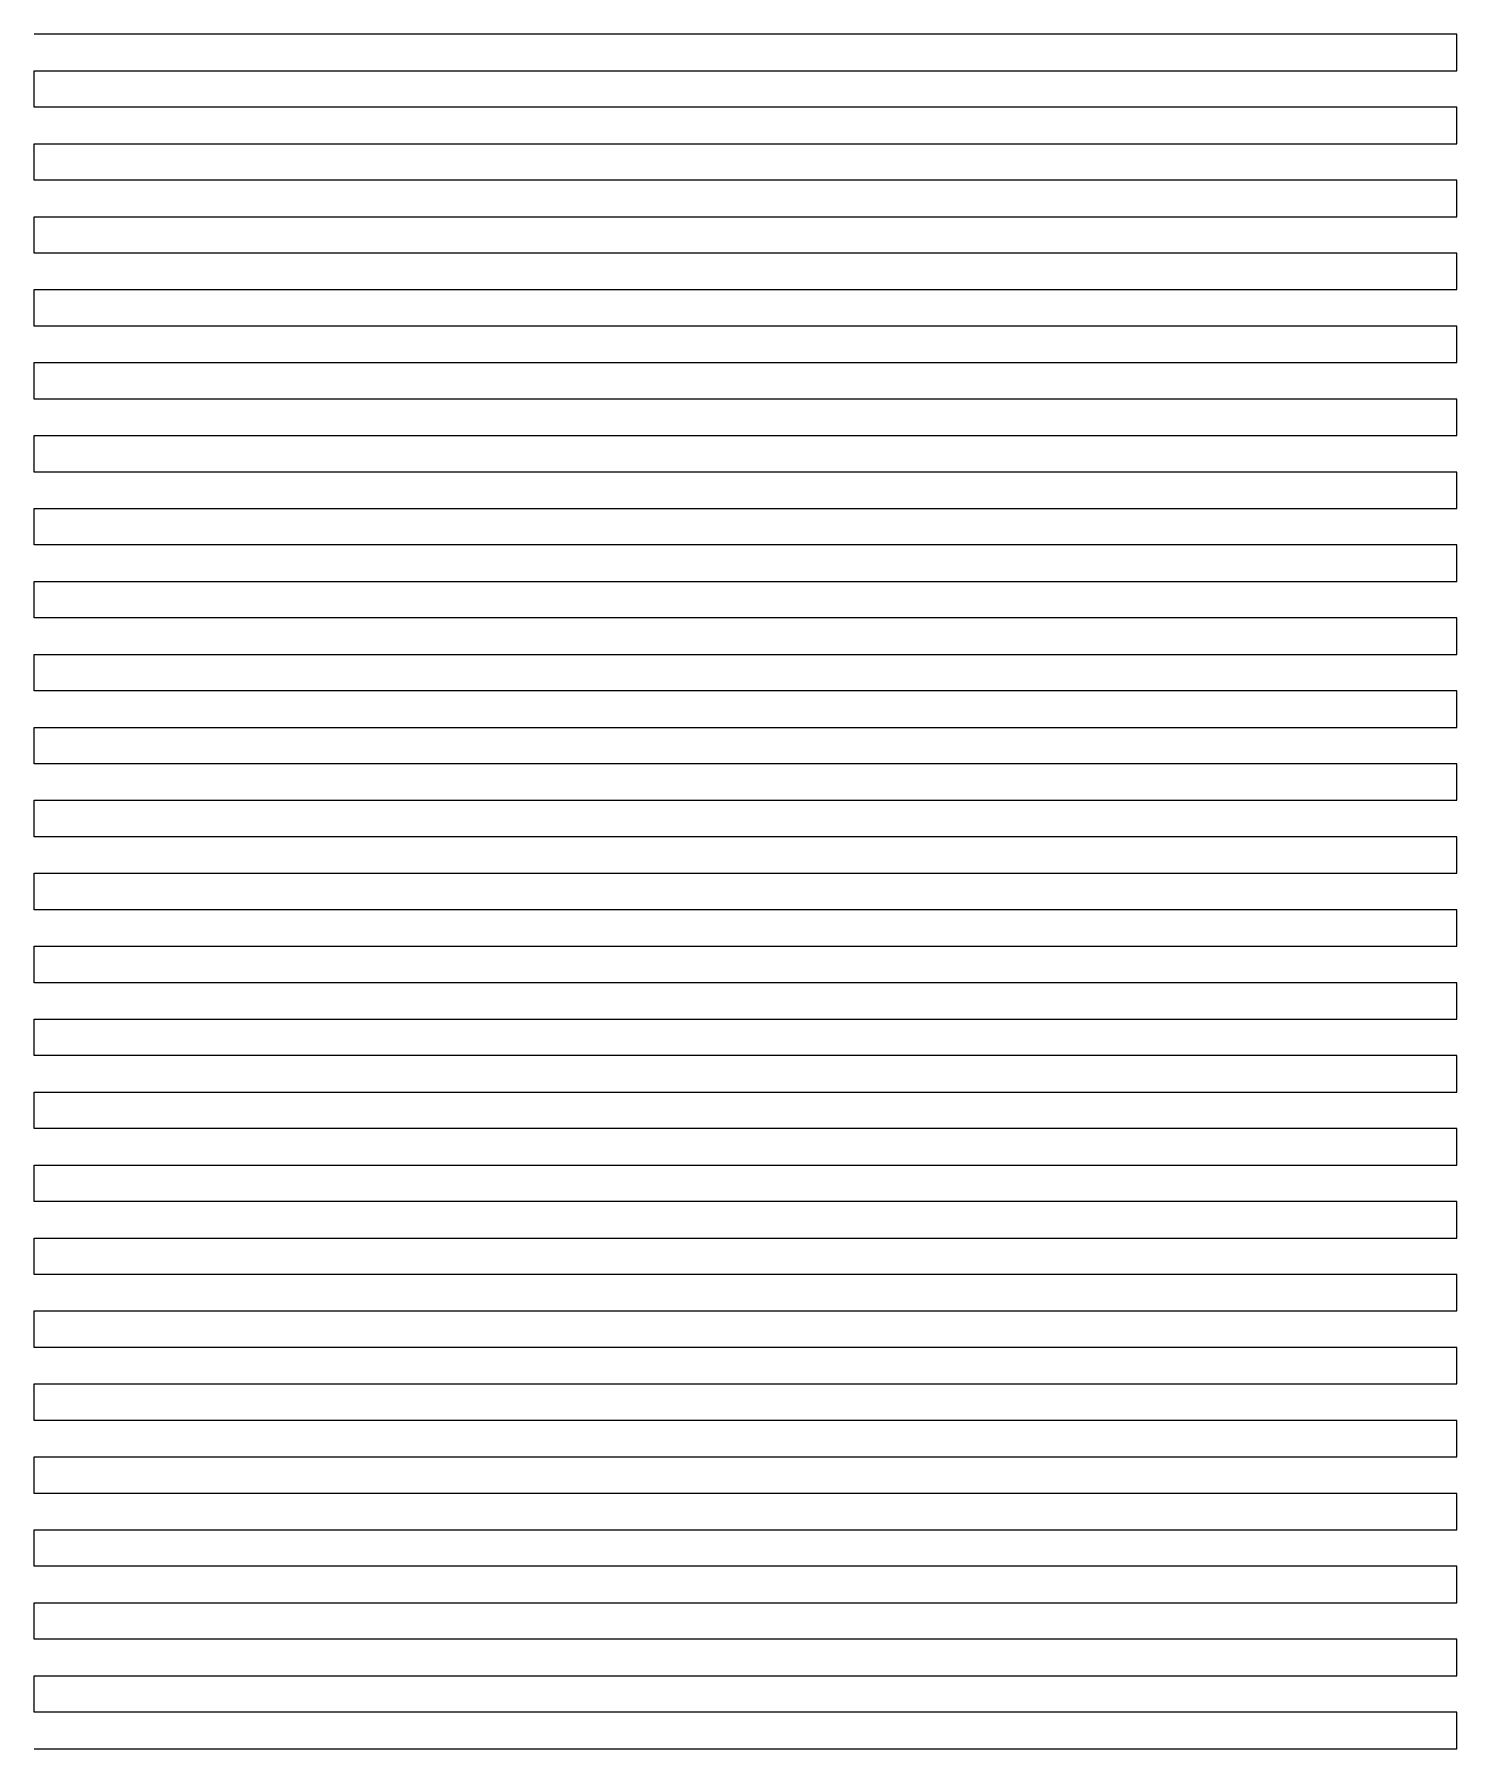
# Model space of a CAD drawing. Header units: millimetres. Extents: x 0 to 156, y 0 to 188.
import ezdxf

# ---------------------------------------------------------------- set-up
doc = ezdxf.new("R2010")
doc.units = ezdxf.units.MM

msp = doc.modelspace()

# ---------------------------------------------------------------- linework, layer by layer
for p, q in [((4, 188), (0, 188)), ((8, 188), (4, 188)), ((12, 188), (8, 188)), ((16, 188), (12, 188)), ((20, 188), (16, 188)), ((24, 188), (20, 188)), ((28, 188), (24, 188)), ((32, 188), (28, 188)), ((36, 188), (32, 188)), ((40, 188), (36, 188)), ((44, 188), (40, 188)), ((48, 188), (44, 188)), ((52, 188), (48, 188)), ((56, 188), (52, 188)), ((60, 188), (56, 188)), ((64, 188), (60, 188)), ((68, 188), (64, 188)), ((72, 188), (68, 188)), ((76, 188), (72, 188)), ((80, 188), (76, 188)), ((84, 188), (80, 188)), ((88, 188), (84, 188)), ((92, 188), (88, 188)), ((96, 188), (92, 188)), ((100, 188), (96, 188)), ((104, 188), (100, 188)), ((108, 188), (104, 188)), ((112, 188), (108, 188)), ((116, 188), (112, 188)), ((120, 188), (116, 188)), ((124, 188), (120, 188)), ((128, 188), (124, 188)), ((132, 188), (128, 188)), ((136, 188), (132, 188)), ((140, 188), (136, 188)), ((144, 188), (140, 188)), ((148, 188), (144, 188)), ((152, 188), (148, 188)), ((156, 188), (152, 188)), ((156, 184), (156, 188)), ((0, 180), (0, 184)), ((0, 184), (4, 184)), ((4, 184), (8, 184)), ((8, 184), (12, 184)), ((12, 184), (16, 184)), ((16, 184), (20, 184)), ((20, 184), (24, 184)), ((24, 184), (28, 184)), ((28, 184), (32, 184)), ((32, 184), (36, 184)), ((36, 184), (40, 184)), ((40, 184), (44, 184)), ((44, 184), (48, 184)), ((48, 184), (52, 184)), ((52, 184), (56, 184)), ((56, 184), (60, 184)), ((60, 184), (64, 184)), ((64, 184), (68, 184)), ((68, 184), (72, 184)), ((72, 184), (76, 184)), ((76, 184), (80, 184)), ((80, 184), (84, 184)), ((84, 184), (88, 184)), ((88, 184), (92, 184)), ((92, 184), (96, 184)), ((96, 184), (100, 184)), ((100, 184), (104, 184)), ((104, 184), (108, 184)), ((108, 184), (112, 184)), ((112, 184), (116, 184)), ((116, 184), (120, 184)), ((120, 184), (124, 184)), ((124, 184), (128, 184)), ((128, 184), (132, 184)), ((132, 184), (136, 184)), ((136, 184), (140, 184)), ((140, 184), (144, 184)), ((144, 184), (148, 184)), ((148, 184), (152, 184)), ((152, 184), (156, 184)), ((4, 180), (0, 180)), ((8, 180), (4, 180)), ((12, 180), (8, 180)), ((16, 180), (12, 180)), ((20, 180), (16, 180)), ((24, 180), (20, 180)), ((28, 180), (24, 180)), ((32, 180), (28, 180)), ((36, 180), (32, 180)), ((40, 180), (36, 180)), ((44, 180), (40, 180)), ((48, 180), (44, 180)), ((52, 180), (48, 180)), ((56, 180), (52, 180)), ((60, 180), (56, 180)), ((64, 180), (60, 180)), ((68, 180), (64, 180)), ((72, 180), (68, 180)), ((76, 180), (72, 180)), ((80, 180), (76, 180)), ((84, 180), (80, 180)), ((88, 180), (84, 180)), ((92, 180), (88, 180)), ((96, 180), (92, 180)), ((100, 180), (96, 180)), ((104, 180), (100, 180)), ((108, 180), (104, 180)), ((112, 180), (108, 180)), ((116, 180), (112, 180)), ((120, 180), (116, 180)), ((124, 180), (120, 180)), ((128, 180), (124, 180)), ((132, 180), (128, 180)), ((136, 180), (132, 180)), ((140, 180), (136, 180)), ((144, 180), (140, 180)), ((148, 180), (144, 180)), ((152, 180), (148, 180)), ((156, 180), (152, 180)), ((156, 176), (156, 180)), ((0, 172), (0, 176)), ((0, 176), (4, 176)), ((4, 176), (8, 176)), ((8, 176), (12, 176)), ((12, 176), (16, 176)), ((16, 176), (20, 176)), ((20, 176), (24, 176)), ((24, 176), (28, 176)), ((28, 176), (32, 176)), ((32, 176), (36, 176)), ((36, 176), (40, 176)), ((40, 176), (44, 176)), ((44, 176), (48, 176)), ((48, 176), (52, 176)), ((52, 176), (56, 176)), ((56, 176), (60, 176)), ((60, 176), (64, 176)), ((64, 176), (68, 176)), ((68, 176), (72, 176)), ((72, 176), (76, 176)), ((76, 176), (80, 176)), ((80, 176), (84, 176)), ((84, 176), (88, 176)), ((88, 176), (92, 176)), ((92, 176), (96, 176)), ((96, 176), (100, 176)), ((100, 176), (104, 176)), ((104, 176), (108, 176)), ((108, 176), (112, 176)), ((112, 176), (116, 176)), ((116, 176), (120, 176)), ((120, 176), (124, 176)), ((124, 176), (128, 176)), ((128, 176), (132, 176)), ((132, 176), (136, 176)), ((136, 176), (140, 176)), ((140, 176), (144, 176)), ((144, 176), (148, 176)), ((148, 176), (152, 176)), ((152, 176), (156, 176)), ((4, 172), (0, 172)), ((8, 172), (4, 172)), ((12, 172), (8, 172)), ((16, 172), (12, 172)), ((20, 172), (16, 172)), ((24, 172), (20, 172)), ((28, 172), (24, 172)), ((32, 172), (28, 172)), ((36, 172), (32, 172)), ((40, 172), (36, 172)), ((44, 172), (40, 172)), ((48, 172), (44, 172)), ((52, 172), (48, 172)), ((56, 172), (52, 172)), ((60, 172), (56, 172)), ((64, 172), (60, 172)), ((68, 172), (64, 172)), ((72, 172), (68, 172)), ((76, 172), (72, 172)), ((80, 172), (76, 172)), ((84, 172), (80, 172)), ((88, 172), (84, 172)), ((92, 172), (88, 172)), ((96, 172), (92, 172)), ((100, 172), (96, 172)), ((104, 172), (100, 172)), ((108, 172), (104, 172)), ((112, 172), (108, 172)), ((116, 172), (112, 172)), ((120, 172), (116, 172)), ((124, 172), (120, 172)), ((128, 172), (124, 172)), ((132, 172), (128, 172)), ((136, 172), (132, 172)), ((140, 172), (136, 172)), ((144, 172), (140, 172)), ((148, 172), (144, 172)), ((152, 172), (148, 172)), ((156, 172), (152, 172)), ((156, 168), (156, 172)), ((0, 164), (0, 168)), ((0, 168), (4, 168)), ((4, 168), (8, 168)), ((8, 168), (12, 168)), ((12, 168), (16, 168)), ((16, 168), (20, 168)), ((20, 168), (24, 168)), ((24, 168), (28, 168)), ((28, 168), (32, 168)), ((32, 168), (36, 168)), ((36, 168), (40, 168)), ((40, 168), (44, 168)), ((44, 168), (48, 168)), ((48, 168), (52, 168)), ((52, 168), (56, 168)), ((56, 168), (60, 168)), ((60, 168), (64, 168)), ((64, 168), (68, 168)), ((68, 168), (72, 168)), ((72, 168), (76, 168)), ((76, 168), (80, 168)), ((80, 168), (84, 168)), ((84, 168), (88, 168)), ((88, 168), (92, 168)), ((92, 168), (96, 168)), ((96, 168), (100, 168)), ((100, 168), (104, 168)), ((104, 168), (108, 168)), ((108, 168), (112, 168)), ((112, 168), (116, 168)), ((116, 168), (120, 168)), ((120, 168), (124, 168)), ((124, 168), (128, 168)), ((128, 168), (132, 168)), ((132, 168), (136, 168)), ((136, 168), (140, 168)), ((140, 168), (144, 168)), ((144, 168), (148, 168)), ((148, 168), (152, 168)), ((152, 168), (156, 168)), ((4, 164), (0, 164)), ((8, 164), (4, 164)), ((12, 164), (8, 164)), ((16, 164), (12, 164)), ((20, 164), (16, 164)), ((24, 164), (20, 164)), ((28, 164), (24, 164)), ((32, 164), (28, 164)), ((36, 164), (32, 164)), ((40, 164), (36, 164)), ((44, 164), (40, 164)), ((48, 164), (44, 164)), ((52, 164), (48, 164)), ((56, 164), (52, 164)), ((60, 164), (56, 164)), ((64, 164), (60, 164)), ((68, 164), (64, 164)), ((72, 164), (68, 164)), ((76, 164), (72, 164)), ((80, 164), (76, 164)), ((84, 164), (80, 164)), ((88, 164), (84, 164)), ((92, 164), (88, 164)), ((96, 164), (92, 164)), ((100, 164), (96, 164)), ((104, 164), (100, 164)), ((108, 164), (104, 164)), ((112, 164), (108, 164)), ((116, 164), (112, 164)), ((120, 164), (116, 164)), ((124, 164), (120, 164)), ((128, 164), (124, 164)), ((132, 164), (128, 164)), ((136, 164), (132, 164)), ((140, 164), (136, 164)), ((144, 164), (140, 164)), ((148, 164), (144, 164)), ((152, 164), (148, 164)), ((156, 164), (152, 164)), ((156, 160), (156, 164)), ((0, 156), (0, 160)), ((0, 160), (4, 160)), ((4, 160), (8, 160)), ((8, 160), (12, 160)), ((12, 160), (16, 160)), ((16, 160), (20, 160)), ((20, 160), (24, 160)), ((24, 160), (28, 160)), ((28, 160), (32, 160)), ((32, 160), (36, 160)), ((36, 160), (40, 160)), ((40, 160), (44, 160)), ((44, 160), (48, 160)), ((48, 160), (52, 160)), ((52, 160), (56, 160)), ((56, 160), (60, 160)), ((60, 160), (64, 160)), ((64, 160), (68, 160)), ((68, 160), (72, 160)), ((72, 160), (76, 160)), ((76, 160), (80, 160)), ((80, 160), (84, 160)), ((84, 160), (88, 160)), ((88, 160), (92, 160)), ((92, 160), (96, 160)), ((96, 160), (100, 160)), ((100, 160), (104, 160)), ((104, 160), (108, 160)), ((108, 160), (112, 160)), ((112, 160), (116, 160)), ((116, 160), (120, 160)), ((120, 160), (124, 160)), ((124, 160), (128, 160)), ((128, 160), (132, 160)), ((132, 160), (136, 160)), ((136, 160), (140, 160)), ((140, 160), (144, 160)), ((144, 160), (148, 160)), ((148, 160), (152, 160)), ((152, 160), (156, 160)), ((4, 156), (0, 156)), ((8, 156), (4, 156)), ((12, 156), (8, 156)), ((16, 156), (12, 156)), ((20, 156), (16, 156)), ((24, 156), (20, 156)), ((28, 156), (24, 156)), ((32, 156), (28, 156)), ((36, 156), (32, 156)), ((40, 156), (36, 156)), ((44, 156), (40, 156)), ((48, 156), (44, 156)), ((52, 156), (48, 156)), ((56, 156), (52, 156)), ((60, 156), (56, 156)), ((64, 156), (60, 156)), ((68, 156), (64, 156)), ((72, 156), (68, 156)), ((76, 156), (72, 156)), ((80, 156), (76, 156)), ((84, 156), (80, 156)), ((88, 156), (84, 156)), ((92, 156), (88, 156)), ((96, 156), (92, 156)), ((100, 156), (96, 156)), ((104, 156), (100, 156)), ((108, 156), (104, 156)), ((112, 156), (108, 156)), ((116, 156), (112, 156)), ((120, 156), (116, 156)), ((124, 156), (120, 156)), ((128, 156), (124, 156)), ((132, 156), (128, 156)), ((136, 156), (132, 156)), ((140, 156), (136, 156)), ((144, 156), (140, 156)), ((148, 156), (144, 156)), ((152, 156), (148, 156)), ((156, 156), (152, 156)), ((156, 152), (156, 156)), ((0, 148), (0, 152)), ((0, 152), (4, 152)), ((4, 152), (8, 152)), ((8, 152), (12, 152)), ((12, 152), (16, 152)), ((16, 152), (20, 152)), ((20, 152), (24, 152)), ((24, 152), (28, 152)), ((28, 152), (32, 152)), ((32, 152), (36, 152)), ((36, 152), (40, 152)), ((40, 152), (44, 152)), ((44, 152), (48, 152)), ((48, 152), (52, 152)), ((52, 152), (56, 152)), ((56, 152), (60, 152)), ((60, 152), (64, 152)), ((64, 152), (68, 152)), ((68, 152), (72, 152)), ((72, 152), (76, 152)), ((76, 152), (80, 152)), ((80, 152), (84, 152)), ((84, 152), (88, 152)), ((88, 152), (92, 152)), ((92, 152), (96, 152)), ((96, 152), (100, 152)), ((100, 152), (104, 152)), ((104, 152), (108, 152)), ((108, 152), (112, 152)), ((112, 152), (116, 152)), ((116, 152), (120, 152)), ((120, 152), (124, 152)), ((124, 152), (128, 152)), ((128, 152), (132, 152)), ((132, 152), (136, 152)), ((136, 152), (140, 152)), ((140, 152), (144, 152)), ((144, 152), (148, 152)), ((148, 152), (152, 152)), ((152, 152), (156, 152)), ((4, 148), (0, 148)), ((8, 148), (4, 148)), ((12, 148), (8, 148)), ((16, 148), (12, 148)), ((20, 148), (16, 148)), ((24, 148), (20, 148)), ((28, 148), (24, 148)), ((32, 148), (28, 148)), ((36, 148), (32, 148)), ((40, 148), (36, 148)), ((44, 148), (40, 148)), ((48, 148), (44, 148)), ((52, 148), (48, 148)), ((56, 148), (52, 148)), ((60, 148), (56, 148)), ((64, 148), (60, 148)), ((68, 148), (64, 148)), ((72, 148), (68, 148)), ((76, 148), (72, 148)), ((80, 148), (76, 148)), ((84, 148), (80, 148)), ((88, 148), (84, 148)), ((92, 148), (88, 148)), ((96, 148), (92, 148)), ((100, 148), (96, 148)), ((104, 148), (100, 148)), ((108, 148), (104, 148)), ((112, 148), (108, 148)), ((116, 148), (112, 148)), ((120, 148), (116, 148)), ((124, 148), (120, 148)), ((128, 148), (124, 148)), ((132, 148), (128, 148)), ((136, 148), (132, 148)), ((140, 148), (136, 148)), ((144, 148), (140, 148)), ((148, 148), (144, 148)), ((152, 148), (148, 148)), ((156, 148), (152, 148)), ((156, 144), (156, 148)), ((0, 140), (0, 144)), ((0, 144), (4, 144)), ((4, 144), (8, 144)), ((8, 144), (12, 144)), ((12, 144), (16, 144)), ((16, 144), (20, 144)), ((20, 144), (24, 144)), ((24, 144), (28, 144)), ((28, 144), (32, 144)), ((32, 144), (36, 144)), ((36, 144), (40, 144)), ((40, 144), (44, 144)), ((44, 144), (48, 144)), ((48, 144), (52, 144)), ((52, 144), (56, 144)), ((56, 144), (60, 144)), ((60, 144), (64, 144)), ((64, 144), (68, 144)), ((68, 144), (72, 144)), ((72, 144), (76, 144)), ((76, 144), (80, 144)), ((80, 144), (84, 144)), ((84, 144), (88, 144)), ((88, 144), (92, 144)), ((92, 144), (96, 144)), ((96, 144), (100, 144)), ((100, 144), (104, 144)), ((104, 144), (108, 144)), ((108, 144), (112, 144)), ((112, 144), (116, 144)), ((116, 144), (120, 144)), ((120, 144), (124, 144)), ((124, 144), (128, 144)), ((128, 144), (132, 144)), ((132, 144), (136, 144)), ((136, 144), (140, 144)), ((140, 144), (144, 144)), ((144, 144), (148, 144)), ((148, 144), (152, 144)), ((152, 144), (156, 144)), ((4, 140), (0, 140)), ((8, 140), (4, 140)), ((12, 140), (8, 140)), ((16, 140), (12, 140)), ((20, 140), (16, 140)), ((24, 140), (20, 140)), ((28, 140), (24, 140)), ((32, 140), (28, 140)), ((36, 140), (32, 140)), ((40, 140), (36, 140)), ((44, 140), (40, 140)), ((48, 140), (44, 140)), ((52, 140), (48, 140)), ((56, 140), (52, 140)), ((60, 140), (56, 140)), ((64, 140), (60, 140)), ((68, 140), (64, 140)), ((72, 140), (68, 140)), ((76, 140), (72, 140)), ((80, 140), (76, 140)), ((84, 140), (80, 140)), ((88, 140), (84, 140)), ((92, 140), (88, 140)), ((96, 140), (92, 140)), ((100, 140), (96, 140)), ((104, 140), (100, 140)), ((108, 140), (104, 140)), ((112, 140), (108, 140)), ((116, 140), (112, 140)), ((120, 140), (116, 140)), ((124, 140), (120, 140)), ((128, 140), (124, 140)), ((132, 140), (128, 140)), ((136, 140), (132, 140)), ((140, 140), (136, 140)), ((144, 140), (140, 140)), ((148, 140), (144, 140)), ((152, 140), (148, 140)), ((156, 140), (152, 140)), ((156, 136), (156, 140)), ((0, 132), (0, 136)), ((0, 136), (4, 136)), ((4, 136), (8, 136)), ((8, 136), (12, 136)), ((12, 136), (16, 136)), ((16, 136), (20, 136)), ((20, 136), (24, 136)), ((24, 136), (28, 136)), ((28, 136), (32, 136)), ((32, 136), (36, 136)), ((36, 136), (40, 136)), ((40, 136), (44, 136)), ((44, 136), (48, 136)), ((48, 136), (52, 136)), ((52, 136), (56, 136)), ((56, 136), (60, 136)), ((60, 136), (64, 136)), ((64, 136), (68, 136)), ((68, 136), (72, 136)), ((72, 136), (76, 136)), ((76, 136), (80, 136)), ((80, 136), (84, 136)), ((84, 136), (88, 136)), ((88, 136), (92, 136)), ((92, 136), (96, 136)), ((96, 136), (100, 136)), ((100, 136), (104, 136)), ((104, 136), (108, 136)), ((108, 136), (112, 136)), ((112, 136), (116, 136)), ((116, 136), (120, 136)), ((120, 136), (124, 136)), ((124, 136), (128, 136)), ((128, 136), (132, 136)), ((132, 136), (136, 136)), ((136, 136), (140, 136)), ((140, 136), (144, 136)), ((144, 136), (148, 136)), ((148, 136), (152, 136)), ((152, 136), (156, 136)), ((4, 132), (0, 132)), ((8, 132), (4, 132)), ((12, 132), (8, 132)), ((16, 132), (12, 132)), ((20, 132), (16, 132)), ((24, 132), (20, 132)), ((28, 132), (24, 132)), ((32, 132), (28, 132)), ((36, 132), (32, 132)), ((40, 132), (36, 132)), ((44, 132), (40, 132)), ((48, 132), (44, 132)), ((52, 132), (48, 132)), ((56, 132), (52, 132)), ((60, 132), (56, 132)), ((64, 132), (60, 132)), ((68, 132), (64, 132)), ((72, 132), (68, 132)), ((76, 132), (72, 132)), ((80, 132), (76, 132)), ((84, 132), (80, 132)), ((88, 132), (84, 132)), ((92, 132), (88, 132)), ((96, 132), (92, 132)), ((100, 132), (96, 132)), ((104, 132), (100, 132)), ((108, 132), (104, 132)), ((112, 132), (108, 132)), ((116, 132), (112, 132)), ((120, 132), (116, 132)), ((124, 132), (120, 132)), ((128, 132), (124, 132)), ((132, 132), (128, 132)), ((136, 132), (132, 132)), ((140, 132), (136, 132)), ((144, 132), (140, 132)), ((148, 132), (144, 132)), ((152, 132), (148, 132)), ((156, 132), (152, 132)), ((156, 128), (156, 132)), ((0, 124), (0, 128)), ((0, 128), (4, 128)), ((4, 128), (8, 128)), ((8, 128), (12, 128)), ((12, 128), (16, 128)), ((16, 128), (20, 128)), ((20, 128), (24, 128)), ((24, 128), (28, 128)), ((28, 128), (32, 128)), ((32, 128), (36, 128)), ((36, 128), (40, 128)), ((40, 128), (44, 128)), ((44, 128), (48, 128)), ((48, 128), (52, 128)), ((52, 128), (56, 128)), ((56, 128), (60, 128)), ((60, 128), (64, 128)), ((64, 128), (68, 128)), ((68, 128), (72, 128)), ((72, 128), (76, 128)), ((76, 128), (80, 128)), ((80, 128), (84, 128)), ((84, 128), (88, 128)), ((88, 128), (92, 128)), ((92, 128), (96, 128)), ((96, 128), (100, 128)), ((100, 128), (104, 128)), ((104, 128), (108, 128)), ((108, 128), (112, 128)), ((112, 128), (116, 128)), ((116, 128), (120, 128)), ((120, 128), (124, 128)), ((124, 128), (128, 128)), ((128, 128), (132, 128)), ((132, 128), (136, 128)), ((136, 128), (140, 128)), ((140, 128), (144, 128)), ((144, 128), (148, 128)), ((148, 128), (152, 128)), ((152, 128), (156, 128)), ((4, 124), (0, 124)), ((8, 124), (4, 124)), ((12, 124), (8, 124)), ((16, 124), (12, 124)), ((20, 124), (16, 124)), ((24, 124), (20, 124)), ((28, 124), (24, 124)), ((32, 124), (28, 124)), ((36, 124), (32, 124)), ((40, 124), (36, 124)), ((44, 124), (40, 124)), ((48, 124), (44, 124)), ((52, 124), (48, 124)), ((56, 124), (52, 124)), ((60, 124), (56, 124)), ((64, 124), (60, 124)), ((68, 124), (64, 124)), ((72, 124), (68, 124)), ((76, 124), (72, 124)), ((80, 124), (76, 124)), ((84, 124), (80, 124)), ((88, 124), (84, 124)), ((92, 124), (88, 124)), ((96, 124), (92, 124)), ((100, 124), (96, 124)), ((104, 124), (100, 124)), ((108, 124), (104, 124)), ((112, 124), (108, 124)), ((116, 124), (112, 124)), ((120, 124), (116, 124)), ((124, 124), (120, 124)), ((128, 124), (124, 124)), ((132, 124), (128, 124)), ((136, 124), (132, 124)), ((140, 124), (136, 124)), ((144, 124), (140, 124)), ((148, 124), (144, 124)), ((152, 124), (148, 124)), ((156, 124), (152, 124)), ((156, 120), (156, 124)), ((0, 116), (0, 120)), ((0, 120), (4, 120)), ((4, 120), (8, 120)), ((8, 120), (12, 120)), ((12, 120), (16, 120)), ((16, 120), (20, 120)), ((20, 120), (24, 120)), ((24, 120), (28, 120)), ((28, 120), (32, 120)), ((32, 120), (36, 120)), ((36, 120), (40, 120)), ((40, 120), (44, 120)), ((44, 120), (48, 120)), ((48, 120), (52, 120)), ((52, 120), (56, 120)), ((56, 120), (60, 120)), ((60, 120), (64, 120)), ((64, 120), (68, 120)), ((68, 120), (72, 120)), ((72, 120), (76, 120)), ((76, 120), (80, 120)), ((80, 120), (84, 120)), ((84, 120), (88, 120)), ((88, 120), (92, 120)), ((92, 120), (96, 120)), ((96, 120), (100, 120)), ((100, 120), (104, 120)), ((104, 120), (108, 120)), ((108, 120), (112, 120)), ((112, 120), (116, 120)), ((116, 120), (120, 120)), ((120, 120), (124, 120)), ((124, 120), (128, 120)), ((128, 120), (132, 120)), ((132, 120), (136, 120)), ((136, 120), (140, 120)), ((140, 120), (144, 120)), ((144, 120), (148, 120)), ((148, 120), (152, 120)), ((152, 120), (156, 120)), ((4, 116), (0, 116)), ((8, 116), (4, 116)), ((12, 116), (8, 116)), ((16, 116), (12, 116)), ((20, 116), (16, 116)), ((24, 116), (20, 116)), ((28, 116), (24, 116)), ((32, 116), (28, 116)), ((36, 116), (32, 116)), ((40, 116), (36, 116)), ((44, 116), (40, 116)), ((48, 116), (44, 116)), ((52, 116), (48, 116)), ((56, 116), (52, 116)), ((60, 116), (56, 116)), ((64, 116), (60, 116)), ((68, 116), (64, 116)), ((72, 116), (68, 116)), ((76, 116), (72, 116)), ((80, 116), (76, 116)), ((84, 116), (80, 116)), ((88, 116), (84, 116)), ((92, 116), (88, 116)), ((96, 116), (92, 116)), ((100, 116), (96, 116)), ((104, 116), (100, 116)), ((108, 116), (104, 116)), ((112, 116), (108, 116)), ((116, 116), (112, 116)), ((120, 116), (116, 116)), ((124, 116), (120, 116)), ((128, 116), (124, 116)), ((132, 116), (128, 116)), ((136, 116), (132, 116)), ((140, 116), (136, 116)), ((144, 116), (140, 116)), ((148, 116), (144, 116)), ((152, 116), (148, 116)), ((156, 116), (152, 116)), ((156, 112), (156, 116)), ((0, 108), (0, 112)), ((0, 112), (4, 112)), ((4, 112), (8, 112)), ((8, 112), (12, 112)), ((12, 112), (16, 112)), ((16, 112), (20, 112)), ((20, 112), (24, 112)), ((24, 112), (28, 112)), ((28, 112), (32, 112)), ((32, 112), (36, 112)), ((36, 112), (40, 112)), ((40, 112), (44, 112)), ((44, 112), (48, 112)), ((48, 112), (52, 112)), ((52, 112), (56, 112)), ((56, 112), (60, 112)), ((60, 112), (64, 112)), ((64, 112), (68, 112)), ((68, 112), (72, 112)), ((72, 112), (76, 112)), ((76, 112), (80, 112)), ((80, 112), (84, 112)), ((84, 112), (88, 112)), ((88, 112), (92, 112)), ((92, 112), (96, 112)), ((96, 112), (100, 112)), ((100, 112), (104, 112)), ((104, 112), (108, 112)), ((108, 112), (112, 112)), ((112, 112), (116, 112)), ((116, 112), (120, 112)), ((120, 112), (124, 112)), ((124, 112), (128, 112)), ((128, 112), (132, 112)), ((132, 112), (136, 112)), ((136, 112), (140, 112)), ((140, 112), (144, 112)), ((144, 112), (148, 112)), ((148, 112), (152, 112)), ((152, 112), (156, 112)), ((4, 108), (0, 108)), ((8, 108), (4, 108)), ((12, 108), (8, 108)), ((16, 108), (12, 108)), ((20, 108), (16, 108)), ((24, 108), (20, 108)), ((28, 108), (24, 108)), ((32, 108), (28, 108)), ((36, 108), (32, 108)), ((40, 108), (36, 108)), ((44, 108), (40, 108)), ((48, 108), (44, 108)), ((52, 108), (48, 108)), ((56, 108), (52, 108)), ((60, 108), (56, 108)), ((64, 108), (60, 108)), ((68, 108), (64, 108)), ((72, 108), (68, 108)), ((76, 108), (72, 108)), ((80, 108), (76, 108)), ((84, 108), (80, 108)), ((88, 108), (84, 108)), ((92, 108), (88, 108)), ((96, 108), (92, 108)), ((100, 108), (96, 108)), ((104, 108), (100, 108)), ((108, 108), (104, 108)), ((112, 108), (108, 108)), ((116, 108), (112, 108)), ((120, 108), (116, 108)), ((124, 108), (120, 108)), ((128, 108), (124, 108)), ((132, 108), (128, 108)), ((136, 108), (132, 108)), ((140, 108), (136, 108)), ((144, 108), (140, 108)), ((148, 108), (144, 108)), ((152, 108), (148, 108)), ((156, 108), (152, 108)), ((156, 104), (156, 108)), ((0, 100), (0, 104)), ((0, 104), (4, 104)), ((4, 104), (8, 104)), ((8, 104), (12, 104)), ((12, 104), (16, 104)), ((16, 104), (20, 104)), ((20, 104), (24, 104)), ((24, 104), (28, 104)), ((28, 104), (32, 104)), ((32, 104), (36, 104)), ((36, 104), (40, 104)), ((40, 104), (44, 104)), ((44, 104), (48, 104)), ((48, 104), (52, 104)), ((52, 104), (56, 104)), ((56, 104), (60, 104)), ((60, 104), (64, 104)), ((64, 104), (68, 104)), ((68, 104), (72, 104)), ((72, 104), (76, 104)), ((76, 104), (80, 104)), ((80, 104), (84, 104)), ((84, 104), (88, 104)), ((88, 104), (92, 104)), ((92, 104), (96, 104)), ((96, 104), (100, 104)), ((100, 104), (104, 104)), ((104, 104), (108, 104)), ((108, 104), (112, 104)), ((112, 104), (116, 104)), ((116, 104), (120, 104)), ((120, 104), (124, 104)), ((124, 104), (128, 104)), ((128, 104), (132, 104)), ((132, 104), (136, 104)), ((136, 104), (140, 104)), ((140, 104), (144, 104)), ((144, 104), (148, 104)), ((148, 104), (152, 104)), ((152, 104), (156, 104)), ((4, 100), (0, 100)), ((8, 100), (4, 100)), ((12, 100), (8, 100)), ((16, 100), (12, 100)), ((20, 100), (16, 100)), ((24, 100), (20, 100)), ((28, 100), (24, 100)), ((32, 100), (28, 100)), ((36, 100), (32, 100)), ((40, 100), (36, 100)), ((44, 100), (40, 100)), ((48, 100), (44, 100)), ((52, 100), (48, 100)), ((56, 100), (52, 100)), ((60, 100), (56, 100)), ((64, 100), (60, 100)), ((68, 100), (64, 100)), ((72, 100), (68, 100)), ((76, 100), (72, 100)), ((80, 100), (76, 100)), ((84, 100), (80, 100)), ((88, 100), (84, 100)), ((92, 100), (88, 100)), ((96, 100), (92, 100)), ((100, 100), (96, 100)), ((104, 100), (100, 100)), ((108, 100), (104, 100)), ((112, 100), (108, 100)), ((116, 100), (112, 100)), ((120, 100), (116, 100)), ((124, 100), (120, 100)), ((128, 100), (124, 100)), ((132, 100), (128, 100)), ((136, 100), (132, 100)), ((140, 100), (136, 100)), ((144, 100), (140, 100)), ((148, 100), (144, 100)), ((152, 100), (148, 100)), ((156, 100), (152, 100)), ((156, 96), (156, 100)), ((0, 92), (0, 96)), ((0, 96), (4, 96)), ((4, 96), (8, 96)), ((8, 96), (12, 96)), ((12, 96), (16, 96)), ((16, 96), (20, 96)), ((20, 96), (24, 96)), ((24, 96), (28, 96)), ((28, 96), (32, 96)), ((32, 96), (36, 96)), ((36, 96), (40, 96)), ((40, 96), (44, 96)), ((44, 96), (48, 96)), ((48, 96), (52, 96)), ((52, 96), (56, 96)), ((56, 96), (60, 96)), ((60, 96), (64, 96)), ((64, 96), (68, 96)), ((68, 96), (72, 96)), ((72, 96), (76, 96)), ((76, 96), (80, 96)), ((80, 96), (84, 96)), ((84, 96), (88, 96)), ((88, 96), (92, 96)), ((92, 96), (96, 96)), ((96, 96), (100, 96)), ((100, 96), (104, 96)), ((104, 96), (108, 96)), ((108, 96), (112, 96)), ((112, 96), (116, 96)), ((116, 96), (120, 96)), ((120, 96), (124, 96)), ((124, 96), (128, 96)), ((128, 96), (132, 96)), ((132, 96), (136, 96)), ((136, 96), (140, 96)), ((140, 96), (144, 96)), ((144, 96), (148, 96)), ((148, 96), (152, 96)), ((152, 96), (156, 96)), ((4, 92), (0, 92)), ((8, 92), (4, 92)), ((12, 92), (8, 92)), ((16, 92), (12, 92)), ((20, 92), (16, 92)), ((24, 92), (20, 92)), ((28, 92), (24, 92)), ((32, 92), (28, 92)), ((36, 92), (32, 92)), ((40, 92), (36, 92)), ((44, 92), (40, 92)), ((48, 92), (44, 92)), ((52, 92), (48, 92)), ((56, 92), (52, 92)), ((60, 92), (56, 92)), ((64, 92), (60, 92)), ((68, 92), (64, 92)), ((72, 92), (68, 92)), ((76, 92), (72, 92)), ((80, 92), (76, 92)), ((84, 92), (80, 92)), ((88, 92), (84, 92)), ((92, 92), (88, 92)), ((96, 92), (92, 92)), ((100, 92), (96, 92)), ((104, 92), (100, 92)), ((108, 92), (104, 92)), ((112, 92), (108, 92)), ((116, 92), (112, 92)), ((120, 92), (116, 92)), ((124, 92), (120, 92)), ((128, 92), (124, 92)), ((132, 92), (128, 92)), ((136, 92), (132, 92)), ((140, 92), (136, 92)), ((144, 92), (140, 92)), ((148, 92), (144, 92)), ((152, 92), (148, 92)), ((156, 92), (152, 92)), ((156, 88), (156, 92)), ((0, 84), (0, 88)), ((0, 88), (4, 88)), ((4, 88), (8, 88)), ((8, 88), (12, 88)), ((12, 88), (16, 88)), ((16, 88), (20, 88)), ((20, 88), (24, 88)), ((24, 88), (28, 88)), ((28, 88), (32, 88)), ((32, 88), (36, 88)), ((36, 88), (40, 88)), ((40, 88), (44, 88)), ((44, 88), (48, 88)), ((48, 88), (52, 88)), ((52, 88), (56, 88)), ((56, 88), (60, 88)), ((60, 88), (64, 88)), ((64, 88), (68, 88)), ((68, 88), (72, 88)), ((72, 88), (76, 88)), ((76, 88), (80, 88)), ((80, 88), (84, 88)), ((84, 88), (88, 88)), ((88, 88), (92, 88)), ((92, 88), (96, 88)), ((96, 88), (100, 88)), ((100, 88), (104, 88)), ((104, 88), (108, 88)), ((108, 88), (112, 88)), ((112, 88), (116, 88)), ((116, 88), (120, 88)), ((120, 88), (124, 88)), ((124, 88), (128, 88)), ((128, 88), (132, 88)), ((132, 88), (136, 88)), ((136, 88), (140, 88)), ((140, 88), (144, 88)), ((144, 88), (148, 88)), ((148, 88), (152, 88)), ((152, 88), (156, 88)), ((4, 84), (0, 84)), ((8, 84), (4, 84)), ((12, 84), (8, 84)), ((16, 84), (12, 84)), ((20, 84), (16, 84)), ((24, 84), (20, 84)), ((28, 84), (24, 84)), ((32, 84), (28, 84)), ((36, 84), (32, 84)), ((40, 84), (36, 84)), ((44, 84), (40, 84)), ((48, 84), (44, 84)), ((52, 84), (48, 84)), ((56, 84), (52, 84)), ((60, 84), (56, 84)), ((64, 84), (60, 84)), ((68, 84), (64, 84)), ((72, 84), (68, 84)), ((76, 84), (72, 84)), ((80, 84), (76, 84)), ((84, 84), (80, 84)), ((88, 84), (84, 84)), ((92, 84), (88, 84)), ((96, 84), (92, 84)), ((100, 84), (96, 84)), ((104, 84), (100, 84)), ((108, 84), (104, 84)), ((112, 84), (108, 84)), ((116, 84), (112, 84)), ((120, 84), (116, 84)), ((124, 84), (120, 84)), ((128, 84), (124, 84)), ((132, 84), (128, 84)), ((136, 84), (132, 84)), ((140, 84), (136, 84)), ((144, 84), (140, 84)), ((148, 84), (144, 84)), ((152, 84), (148, 84)), ((156, 84), (152, 84)), ((156, 80), (156, 84)), ((0, 76), (0, 80)), ((0, 80), (4, 80)), ((4, 80), (8, 80)), ((8, 80), (12, 80)), ((12, 80), (16, 80)), ((16, 80), (20, 80)), ((20, 80), (24, 80)), ((24, 80), (28, 80)), ((28, 80), (32, 80)), ((32, 80), (36, 80)), ((36, 80), (40, 80)), ((40, 80), (44, 80)), ((44, 80), (48, 80)), ((48, 80), (52, 80)), ((52, 80), (56, 80)), ((56, 80), (60, 80)), ((60, 80), (64, 80)), ((64, 80), (68, 80)), ((68, 80), (72, 80)), ((72, 80), (76, 80)), ((76, 80), (80, 80)), ((80, 80), (84, 80)), ((84, 80), (88, 80)), ((88, 80), (92, 80)), ((92, 80), (96, 80)), ((96, 80), (100, 80)), ((100, 80), (104, 80)), ((104, 80), (108, 80)), ((108, 80), (112, 80)), ((112, 80), (116, 80)), ((116, 80), (120, 80)), ((120, 80), (124, 80)), ((124, 80), (128, 80)), ((128, 80), (132, 80)), ((132, 80), (136, 80)), ((136, 80), (140, 80)), ((140, 80), (144, 80)), ((144, 80), (148, 80)), ((148, 80), (152, 80)), ((152, 80), (156, 80)), ((4, 76), (0, 76)), ((8, 76), (4, 76)), ((12, 76), (8, 76)), ((16, 76), (12, 76)), ((20, 76), (16, 76)), ((24, 76), (20, 76)), ((28, 76), (24, 76)), ((32, 76), (28, 76)), ((36, 76), (32, 76)), ((40, 76), (36, 76)), ((44, 76), (40, 76)), ((48, 76), (44, 76)), ((52, 76), (48, 76)), ((56, 76), (52, 76)), ((60, 76), (56, 76)), ((64, 76), (60, 76)), ((68, 76), (64, 76)), ((72, 76), (68, 76)), ((76, 76), (72, 76)), ((80, 76), (76, 76)), ((84, 76), (80, 76)), ((88, 76), (84, 76)), ((92, 76), (88, 76)), ((96, 76), (92, 76)), ((100, 76), (96, 76)), ((104, 76), (100, 76)), ((108, 76), (104, 76)), ((112, 76), (108, 76)), ((116, 76), (112, 76)), ((120, 76), (116, 76)), ((124, 76), (120, 76)), ((128, 76), (124, 76)), ((132, 76), (128, 76)), ((136, 76), (132, 76)), ((140, 76), (136, 76)), ((144, 76), (140, 76)), ((148, 76), (144, 76)), ((152, 76), (148, 76)), ((156, 76), (152, 76)), ((156, 72), (156, 76)), ((0, 68), (0, 72)), ((0, 72), (4, 72)), ((4, 72), (8, 72)), ((8, 72), (12, 72)), ((12, 72), (16, 72)), ((16, 72), (20, 72)), ((20, 72), (24, 72)), ((24, 72), (28, 72)), ((28, 72), (32, 72)), ((32, 72), (36, 72)), ((36, 72), (40, 72)), ((40, 72), (44, 72)), ((44, 72), (48, 72)), ((48, 72), (52, 72)), ((52, 72), (56, 72)), ((56, 72), (60, 72)), ((60, 72), (64, 72)), ((64, 72), (68, 72)), ((68, 72), (72, 72)), ((72, 72), (76, 72)), ((76, 72), (80, 72)), ((80, 72), (84, 72)), ((84, 72), (88, 72)), ((88, 72), (92, 72)), ((92, 72), (96, 72)), ((96, 72), (100, 72)), ((100, 72), (104, 72)), ((104, 72), (108, 72)), ((108, 72), (112, 72)), ((112, 72), (116, 72)), ((116, 72), (120, 72)), ((120, 72), (124, 72)), ((124, 72), (128, 72)), ((128, 72), (132, 72)), ((132, 72), (136, 72)), ((136, 72), (140, 72)), ((140, 72), (144, 72)), ((144, 72), (148, 72)), ((148, 72), (152, 72)), ((152, 72), (156, 72)), ((4, 68), (0, 68)), ((8, 68), (4, 68)), ((12, 68), (8, 68)), ((16, 68), (12, 68)), ((20, 68), (16, 68)), ((24, 68), (20, 68)), ((28, 68), (24, 68)), ((32, 68), (28, 68)), ((36, 68), (32, 68)), ((40, 68), (36, 68)), ((44, 68), (40, 68)), ((48, 68), (44, 68)), ((52, 68), (48, 68)), ((56, 68), (52, 68)), ((60, 68), (56, 68)), ((64, 68), (60, 68)), ((68, 68), (64, 68)), ((72, 68), (68, 68)), ((76, 68), (72, 68)), ((80, 68), (76, 68)), ((84, 68), (80, 68)), ((88, 68), (84, 68)), ((92, 68), (88, 68)), ((96, 68), (92, 68)), ((100, 68), (96, 68)), ((104, 68), (100, 68)), ((108, 68), (104, 68)), ((112, 68), (108, 68)), ((116, 68), (112, 68)), ((120, 68), (116, 68)), ((124, 68), (120, 68)), ((128, 68), (124, 68)), ((132, 68), (128, 68)), ((136, 68), (132, 68)), ((140, 68), (136, 68)), ((144, 68), (140, 68)), ((148, 68), (144, 68)), ((152, 68), (148, 68)), ((156, 68), (152, 68)), ((156, 64), (156, 68)), ((0, 60), (0, 64)), ((0, 64), (4, 64)), ((4, 64), (8, 64)), ((8, 64), (12, 64)), ((12, 64), (16, 64)), ((16, 64), (20, 64)), ((20, 64), (24, 64)), ((24, 64), (28, 64)), ((28, 64), (32, 64)), ((32, 64), (36, 64)), ((36, 64), (40, 64)), ((40, 64), (44, 64)), ((44, 64), (48, 64)), ((48, 64), (52, 64)), ((52, 64), (56, 64)), ((56, 64), (60, 64)), ((60, 64), (64, 64)), ((64, 64), (68, 64)), ((68, 64), (72, 64)), ((72, 64), (76, 64)), ((76, 64), (80, 64)), ((80, 64), (84, 64)), ((84, 64), (88, 64)), ((88, 64), (92, 64)), ((92, 64), (96, 64)), ((96, 64), (100, 64)), ((100, 64), (104, 64)), ((104, 64), (108, 64)), ((108, 64), (112, 64)), ((112, 64), (116, 64)), ((116, 64), (120, 64)), ((120, 64), (124, 64)), ((124, 64), (128, 64)), ((128, 64), (132, 64)), ((132, 64), (136, 64)), ((136, 64), (140, 64)), ((140, 64), (144, 64)), ((144, 64), (148, 64)), ((148, 64), (152, 64)), ((152, 64), (156, 64)), ((4, 60), (0, 60)), ((8, 60), (4, 60)), ((12, 60), (8, 60)), ((16, 60), (12, 60)), ((20, 60), (16, 60)), ((24, 60), (20, 60)), ((28, 60), (24, 60)), ((32, 60), (28, 60)), ((36, 60), (32, 60)), ((40, 60), (36, 60)), ((44, 60), (40, 60)), ((48, 60), (44, 60)), ((52, 60), (48, 60)), ((56, 60), (52, 60)), ((60, 60), (56, 60)), ((64, 60), (60, 60)), ((68, 60), (64, 60)), ((72, 60), (68, 60)), ((76, 60), (72, 60)), ((80, 60), (76, 60)), ((84, 60), (80, 60)), ((88, 60), (84, 60)), ((92, 60), (88, 60)), ((96, 60), (92, 60)), ((100, 60), (96, 60)), ((104, 60), (100, 60)), ((108, 60), (104, 60)), ((112, 60), (108, 60)), ((116, 60), (112, 60)), ((120, 60), (116, 60)), ((124, 60), (120, 60)), ((128, 60), (124, 60)), ((132, 60), (128, 60)), ((136, 60), (132, 60)), ((140, 60), (136, 60)), ((144, 60), (140, 60)), ((148, 60), (144, 60)), ((152, 60), (148, 60)), ((156, 60), (152, 60)), ((156, 56), (156, 60)), ((0, 52), (0, 56)), ((0, 56), (4, 56)), ((4, 56), (8, 56)), ((8, 56), (12, 56)), ((12, 56), (16, 56)), ((16, 56), (20, 56)), ((20, 56), (24, 56)), ((24, 56), (28, 56)), ((28, 56), (32, 56)), ((32, 56), (36, 56)), ((36, 56), (40, 56)), ((40, 56), (44, 56)), ((44, 56), (48, 56)), ((48, 56), (52, 56)), ((52, 56), (56, 56)), ((56, 56), (60, 56)), ((60, 56), (64, 56)), ((64, 56), (68, 56)), ((68, 56), (72, 56)), ((72, 56), (76, 56)), ((76, 56), (80, 56)), ((80, 56), (84, 56)), ((84, 56), (88, 56)), ((88, 56), (92, 56)), ((92, 56), (96, 56)), ((96, 56), (100, 56)), ((100, 56), (104, 56)), ((104, 56), (108, 56)), ((108, 56), (112, 56)), ((112, 56), (116, 56)), ((116, 56), (120, 56)), ((120, 56), (124, 56)), ((124, 56), (128, 56)), ((128, 56), (132, 56)), ((132, 56), (136, 56)), ((136, 56), (140, 56)), ((140, 56), (144, 56)), ((144, 56), (148, 56)), ((148, 56), (152, 56)), ((152, 56), (156, 56)), ((4, 52), (0, 52)), ((8, 52), (4, 52)), ((12, 52), (8, 52)), ((16, 52), (12, 52)), ((20, 52), (16, 52)), ((24, 52), (20, 52)), ((28, 52), (24, 52)), ((32, 52), (28, 52)), ((36, 52), (32, 52)), ((40, 52), (36, 52)), ((44, 52), (40, 52)), ((48, 52), (44, 52)), ((52, 52), (48, 52)), ((56, 52), (52, 52)), ((60, 52), (56, 52)), ((64, 52), (60, 52)), ((68, 52), (64, 52)), ((72, 52), (68, 52)), ((76, 52), (72, 52)), ((80, 52), (76, 52)), ((84, 52), (80, 52)), ((88, 52), (84, 52)), ((92, 52), (88, 52)), ((96, 52), (92, 52)), ((100, 52), (96, 52)), ((104, 52), (100, 52)), ((108, 52), (104, 52)), ((112, 52), (108, 52)), ((116, 52), (112, 52)), ((120, 52), (116, 52)), ((124, 52), (120, 52)), ((128, 52), (124, 52)), ((132, 52), (128, 52)), ((136, 52), (132, 52)), ((140, 52), (136, 52)), ((144, 52), (140, 52)), ((148, 52), (144, 52)), ((152, 52), (148, 52)), ((156, 52), (152, 52)), ((156, 48), (156, 52)), ((0, 44), (0, 48)), ((0, 48), (4, 48)), ((4, 48), (8, 48)), ((8, 48), (12, 48)), ((12, 48), (16, 48)), ((16, 48), (20, 48)), ((20, 48), (24, 48)), ((24, 48), (28, 48)), ((28, 48), (32, 48)), ((32, 48), (36, 48)), ((36, 48), (40, 48)), ((40, 48), (44, 48)), ((44, 48), (48, 48)), ((48, 48), (52, 48)), ((52, 48), (56, 48)), ((56, 48), (60, 48)), ((60, 48), (64, 48)), ((64, 48), (68, 48)), ((68, 48), (72, 48)), ((72, 48), (76, 48)), ((76, 48), (80, 48)), ((80, 48), (84, 48)), ((84, 48), (88, 48)), ((88, 48), (92, 48)), ((92, 48), (96, 48)), ((96, 48), (100, 48)), ((100, 48), (104, 48)), ((104, 48), (108, 48)), ((108, 48), (112, 48)), ((112, 48), (116, 48)), ((116, 48), (120, 48)), ((120, 48), (124, 48)), ((124, 48), (128, 48)), ((128, 48), (132, 48)), ((132, 48), (136, 48)), ((136, 48), (140, 48)), ((140, 48), (144, 48)), ((144, 48), (148, 48)), ((148, 48), (152, 48)), ((152, 48), (156, 48)), ((4, 44), (0, 44)), ((8, 44), (4, 44)), ((12, 44), (8, 44)), ((16, 44), (12, 44)), ((20, 44), (16, 44)), ((24, 44), (20, 44)), ((28, 44), (24, 44)), ((32, 44), (28, 44)), ((36, 44), (32, 44)), ((40, 44), (36, 44)), ((44, 44), (40, 44)), ((48, 44), (44, 44)), ((52, 44), (48, 44)), ((56, 44), (52, 44)), ((60, 44), (56, 44)), ((64, 44), (60, 44)), ((68, 44), (64, 44)), ((72, 44), (68, 44)), ((76, 44), (72, 44)), ((80, 44), (76, 44)), ((84, 44), (80, 44)), ((88, 44), (84, 44)), ((92, 44), (88, 44)), ((96, 44), (92, 44)), ((100, 44), (96, 44)), ((104, 44), (100, 44)), ((108, 44), (104, 44)), ((112, 44), (108, 44)), ((116, 44), (112, 44)), ((120, 44), (116, 44)), ((124, 44), (120, 44)), ((128, 44), (124, 44)), ((132, 44), (128, 44)), ((136, 44), (132, 44)), ((140, 44), (136, 44)), ((144, 44), (140, 44)), ((148, 44), (144, 44)), ((152, 44), (148, 44)), ((156, 44), (152, 44)), ((156, 40), (156, 44)), ((0, 36), (0, 40)), ((0, 40), (4, 40)), ((4, 40), (8, 40)), ((8, 40), (12, 40)), ((12, 40), (16, 40)), ((16, 40), (20, 40)), ((20, 40), (24, 40)), ((24, 40), (28, 40)), ((28, 40), (32, 40)), ((32, 40), (36, 40)), ((36, 40), (40, 40)), ((40, 40), (44, 40)), ((44, 40), (48, 40)), ((48, 40), (52, 40)), ((52, 40), (56, 40)), ((56, 40), (60, 40)), ((60, 40), (64, 40)), ((64, 40), (68, 40)), ((68, 40), (72, 40)), ((72, 40), (76, 40)), ((76, 40), (80, 40)), ((80, 40), (84, 40)), ((84, 40), (88, 40)), ((88, 40), (92, 40)), ((92, 40), (96, 40)), ((96, 40), (100, 40)), ((100, 40), (104, 40)), ((104, 40), (108, 40)), ((108, 40), (112, 40)), ((112, 40), (116, 40)), ((116, 40), (120, 40)), ((120, 40), (124, 40)), ((124, 40), (128, 40)), ((128, 40), (132, 40)), ((132, 40), (136, 40)), ((136, 40), (140, 40)), ((140, 40), (144, 40)), ((144, 40), (148, 40)), ((148, 40), (152, 40)), ((152, 40), (156, 40)), ((4, 36), (0, 36)), ((8, 36), (4, 36)), ((12, 36), (8, 36)), ((16, 36), (12, 36)), ((20, 36), (16, 36)), ((24, 36), (20, 36)), ((28, 36), (24, 36)), ((32, 36), (28, 36)), ((36, 36), (32, 36)), ((40, 36), (36, 36)), ((44, 36), (40, 36)), ((48, 36), (44, 36)), ((52, 36), (48, 36)), ((56, 36), (52, 36)), ((60, 36), (56, 36)), ((64, 36), (60, 36)), ((68, 36), (64, 36)), ((72, 36), (68, 36)), ((76, 36), (72, 36)), ((80, 36), (76, 36)), ((84, 36), (80, 36)), ((88, 36), (84, 36)), ((92, 36), (88, 36)), ((96, 36), (92, 36)), ((100, 36), (96, 36)), ((104, 36), (100, 36)), ((108, 36), (104, 36)), ((112, 36), (108, 36)), ((116, 36), (112, 36)), ((120, 36), (116, 36)), ((124, 36), (120, 36)), ((128, 36), (124, 36)), ((132, 36), (128, 36)), ((136, 36), (132, 36)), ((140, 36), (136, 36)), ((144, 36), (140, 36)), ((148, 36), (144, 36)), ((152, 36), (148, 36)), ((156, 36), (152, 36)), ((156, 32), (156, 36)), ((0, 28), (0, 32)), ((0, 32), (4, 32)), ((4, 32), (8, 32)), ((8, 32), (12, 32)), ((12, 32), (16, 32)), ((16, 32), (20, 32)), ((20, 32), (24, 32)), ((24, 32), (28, 32)), ((28, 32), (32, 32)), ((32, 32), (36, 32)), ((36, 32), (40, 32)), ((40, 32), (44, 32)), ((44, 32), (48, 32)), ((48, 32), (52, 32)), ((52, 32), (56, 32)), ((56, 32), (60, 32)), ((60, 32), (64, 32)), ((64, 32), (68, 32)), ((68, 32), (72, 32)), ((72, 32), (76, 32)), ((76, 32), (80, 32)), ((80, 32), (84, 32)), ((84, 32), (88, 32)), ((88, 32), (92, 32)), ((92, 32), (96, 32)), ((96, 32), (100, 32)), ((100, 32), (104, 32)), ((104, 32), (108, 32)), ((108, 32), (112, 32)), ((112, 32), (116, 32)), ((116, 32), (120, 32)), ((120, 32), (124, 32)), ((124, 32), (128, 32)), ((128, 32), (132, 32)), ((132, 32), (136, 32)), ((136, 32), (140, 32)), ((140, 32), (144, 32)), ((144, 32), (148, 32)), ((148, 32), (152, 32)), ((152, 32), (156, 32)), ((4, 28), (0, 28)), ((8, 28), (4, 28)), ((12, 28), (8, 28)), ((16, 28), (12, 28)), ((20, 28), (16, 28)), ((24, 28), (20, 28)), ((28, 28), (24, 28)), ((32, 28), (28, 28)), ((36, 28), (32, 28)), ((40, 28), (36, 28)), ((44, 28), (40, 28)), ((48, 28), (44, 28)), ((52, 28), (48, 28)), ((56, 28), (52, 28)), ((60, 28), (56, 28)), ((64, 28), (60, 28)), ((68, 28), (64, 28)), ((72, 28), (68, 28)), ((76, 28), (72, 28)), ((80, 28), (76, 28)), ((84, 28), (80, 28)), ((88, 28), (84, 28)), ((92, 28), (88, 28)), ((96, 28), (92, 28)), ((100, 28), (96, 28)), ((104, 28), (100, 28)), ((108, 28), (104, 28)), ((112, 28), (108, 28)), ((116, 28), (112, 28)), ((120, 28), (116, 28)), ((124, 28), (120, 28)), ((128, 28), (124, 28)), ((132, 28), (128, 28)), ((136, 28), (132, 28)), ((140, 28), (136, 28)), ((144, 28), (140, 28)), ((148, 28), (144, 28)), ((152, 28), (148, 28)), ((156, 28), (152, 28)), ((156, 24), (156, 28)), ((0, 20), (0, 24)), ((0, 24), (4, 24)), ((4, 24), (8, 24)), ((8, 24), (12, 24)), ((12, 24), (16, 24)), ((16, 24), (20, 24)), ((20, 24), (24, 24)), ((24, 24), (28, 24)), ((28, 24), (32, 24)), ((32, 24), (36, 24)), ((36, 24), (40, 24)), ((40, 24), (44, 24)), ((44, 24), (48, 24)), ((48, 24), (52, 24)), ((52, 24), (56, 24)), ((56, 24), (60, 24)), ((60, 24), (64, 24)), ((64, 24), (68, 24)), ((68, 24), (72, 24)), ((72, 24), (76, 24)), ((76, 24), (80, 24)), ((80, 24), (84, 24)), ((84, 24), (88, 24)), ((88, 24), (92, 24)), ((92, 24), (96, 24)), ((96, 24), (100, 24)), ((100, 24), (104, 24)), ((104, 24), (108, 24)), ((108, 24), (112, 24)), ((112, 24), (116, 24)), ((116, 24), (120, 24)), ((120, 24), (124, 24)), ((124, 24), (128, 24)), ((128, 24), (132, 24)), ((132, 24), (136, 24)), ((136, 24), (140, 24)), ((140, 24), (144, 24)), ((144, 24), (148, 24)), ((148, 24), (152, 24)), ((152, 24), (156, 24)), ((4, 20), (0, 20)), ((8, 20), (4, 20)), ((12, 20), (8, 20)), ((16, 20), (12, 20)), ((20, 20), (16, 20)), ((24, 20), (20, 20)), ((28, 20), (24, 20)), ((32, 20), (28, 20)), ((36, 20), (32, 20)), ((40, 20), (36, 20)), ((44, 20), (40, 20)), ((48, 20), (44, 20)), ((52, 20), (48, 20)), ((56, 20), (52, 20)), ((60, 20), (56, 20)), ((64, 20), (60, 20)), ((68, 20), (64, 20)), ((72, 20), (68, 20)), ((76, 20), (72, 20)), ((80, 20), (76, 20)), ((84, 20), (80, 20)), ((88, 20), (84, 20)), ((92, 20), (88, 20)), ((96, 20), (92, 20)), ((100, 20), (96, 20)), ((104, 20), (100, 20)), ((108, 20), (104, 20)), ((112, 20), (108, 20)), ((116, 20), (112, 20)), ((120, 20), (116, 20)), ((124, 20), (120, 20)), ((128, 20), (124, 20)), ((132, 20), (128, 20)), ((136, 20), (132, 20)), ((140, 20), (136, 20)), ((144, 20), (140, 20)), ((148, 20), (144, 20)), ((152, 20), (148, 20)), ((156, 20), (152, 20)), ((156, 16), (156, 20)), ((0, 12), (0, 16)), ((0, 16), (4, 16)), ((4, 16), (8, 16)), ((8, 16), (12, 16)), ((12, 16), (16, 16)), ((16, 16), (20, 16)), ((20, 16), (24, 16)), ((24, 16), (28, 16)), ((28, 16), (32, 16)), ((32, 16), (36, 16)), ((36, 16), (40, 16)), ((40, 16), (44, 16)), ((44, 16), (48, 16)), ((48, 16), (52, 16)), ((52, 16), (56, 16)), ((56, 16), (60, 16)), ((60, 16), (64, 16)), ((64, 16), (68, 16)), ((68, 16), (72, 16)), ((72, 16), (76, 16)), ((76, 16), (80, 16)), ((80, 16), (84, 16)), ((84, 16), (88, 16)), ((88, 16), (92, 16)), ((92, 16), (96, 16)), ((96, 16), (100, 16)), ((100, 16), (104, 16)), ((104, 16), (108, 16)), ((108, 16), (112, 16)), ((112, 16), (116, 16)), ((116, 16), (120, 16)), ((120, 16), (124, 16)), ((124, 16), (128, 16)), ((128, 16), (132, 16)), ((132, 16), (136, 16)), ((136, 16), (140, 16)), ((140, 16), (144, 16)), ((144, 16), (148, 16)), ((148, 16), (152, 16)), ((152, 16), (156, 16)), ((4, 12), (0, 12)), ((8, 12), (4, 12)), ((12, 12), (8, 12)), ((16, 12), (12, 12)), ((20, 12), (16, 12)), ((24, 12), (20, 12)), ((28, 12), (24, 12)), ((32, 12), (28, 12)), ((36, 12), (32, 12)), ((40, 12), (36, 12)), ((44, 12), (40, 12)), ((48, 12), (44, 12)), ((52, 12), (48, 12)), ((56, 12), (52, 12)), ((60, 12), (56, 12)), ((64, 12), (60, 12)), ((68, 12), (64, 12)), ((72, 12), (68, 12)), ((76, 12), (72, 12)), ((80, 12), (76, 12)), ((84, 12), (80, 12)), ((88, 12), (84, 12)), ((92, 12), (88, 12)), ((96, 12), (92, 12)), ((100, 12), (96, 12)), ((104, 12), (100, 12)), ((108, 12), (104, 12)), ((112, 12), (108, 12)), ((116, 12), (112, 12)), ((120, 12), (116, 12)), ((124, 12), (120, 12)), ((128, 12), (124, 12)), ((132, 12), (128, 12)), ((136, 12), (132, 12)), ((140, 12), (136, 12)), ((144, 12), (140, 12)), ((148, 12), (144, 12)), ((152, 12), (148, 12)), ((156, 12), (152, 12)), ((156, 8), (156, 12)), ((0, 4), (0, 8)), ((0, 8), (4, 8)), ((4, 8), (8, 8)), ((8, 8), (12, 8)), ((12, 8), (16, 8)), ((16, 8), (20, 8)), ((20, 8), (24, 8)), ((24, 8), (28, 8)), ((28, 8), (32, 8)), ((32, 8), (36, 8)), ((36, 8), (40, 8)), ((40, 8), (44, 8)), ((44, 8), (48, 8)), ((48, 8), (52, 8)), ((52, 8), (56, 8)), ((56, 8), (60, 8)), ((60, 8), (64, 8)), ((64, 8), (68, 8)), ((68, 8), (72, 8)), ((72, 8), (76, 8)), ((76, 8), (80, 8)), ((80, 8), (84, 8)), ((84, 8), (88, 8)), ((88, 8), (92, 8)), ((92, 8), (96, 8)), ((96, 8), (100, 8)), ((100, 8), (104, 8)), ((104, 8), (108, 8)), ((108, 8), (112, 8)), ((112, 8), (116, 8)), ((116, 8), (120, 8)), ((120, 8), (124, 8)), ((124, 8), (128, 8)), ((128, 8), (132, 8)), ((132, 8), (136, 8)), ((136, 8), (140, 8)), ((140, 8), (144, 8)), ((144, 8), (148, 8)), ((148, 8), (152, 8)), ((152, 8), (156, 8)), ((4, 4), (0, 4)), ((8, 4), (4, 4)), ((12, 4), (8, 4)), ((16, 4), (12, 4)), ((20, 4), (16, 4)), ((24, 4), (20, 4)), ((28, 4), (24, 4)), ((32, 4), (28, 4)), ((36, 4), (32, 4)), ((40, 4), (36, 4)), ((44, 4), (40, 4)), ((48, 4), (44, 4)), ((52, 4), (48, 4)), ((56, 4), (52, 4)), ((60, 4), (56, 4)), ((64, 4), (60, 4)), ((68, 4), (64, 4)), ((72, 4), (68, 4)), ((76, 4), (72, 4)), ((80, 4), (76, 4)), ((84, 4), (80, 4)), ((88, 4), (84, 4)), ((92, 4), (88, 4)), ((96, 4), (92, 4)), ((100, 4), (96, 4)), ((104, 4), (100, 4)), ((108, 4), (104, 4)), ((112, 4), (108, 4)), ((116, 4), (112, 4)), ((120, 4), (116, 4)), ((124, 4), (120, 4)), ((128, 4), (124, 4)), ((132, 4), (128, 4)), ((136, 4), (132, 4)), ((140, 4), (136, 4)), ((144, 4), (140, 4)), ((148, 4), (144, 4)), ((152, 4), (148, 4)), ((156, 4), (152, 4)), ((156, 0), (156, 4)), ((0, 0), (4, 0)), ((4, 0), (8, 0)), ((8, 0), (12, 0)), ((12, 0), (16, 0)), ((16, 0), (20, 0)), ((20, 0), (24, 0)), ((24, 0), (28, 0)), ((28, 0), (32, 0)), ((32, 0), (36, 0)), ((36, 0), (40, 0)), ((40, 0), (44, 0)), ((44, 0), (48, 0)), ((48, 0), (52, 0)), ((52, 0), (56, 0)), ((56, 0), (60, 0)), ((60, 0), (64, 0)), ((64, 0), (68, 0)), ((68, 0), (72, 0)), ((72, 0), (76, 0)), ((76, 0), (80, 0)), ((80, 0), (84, 0)), ((84, 0), (88, 0)), ((88, 0), (92, 0)), ((92, 0), (96, 0)), ((96, 0), (100, 0)), ((100, 0), (104, 0)), ((104, 0), (108, 0)), ((108, 0), (112, 0)), ((112, 0), (116, 0)), ((116, 0), (120, 0)), ((120, 0), (124, 0)), ((124, 0), (128, 0)), ((128, 0), (132, 0)), ((132, 0), (136, 0)), ((136, 0), (140, 0)), ((140, 0), (144, 0)), ((144, 0), (148, 0)), ((148, 0), (152, 0)), ((152, 0), (156, 0))]:
    msp.add_line(p, q)

doc.saveas('drawing.dxf')
